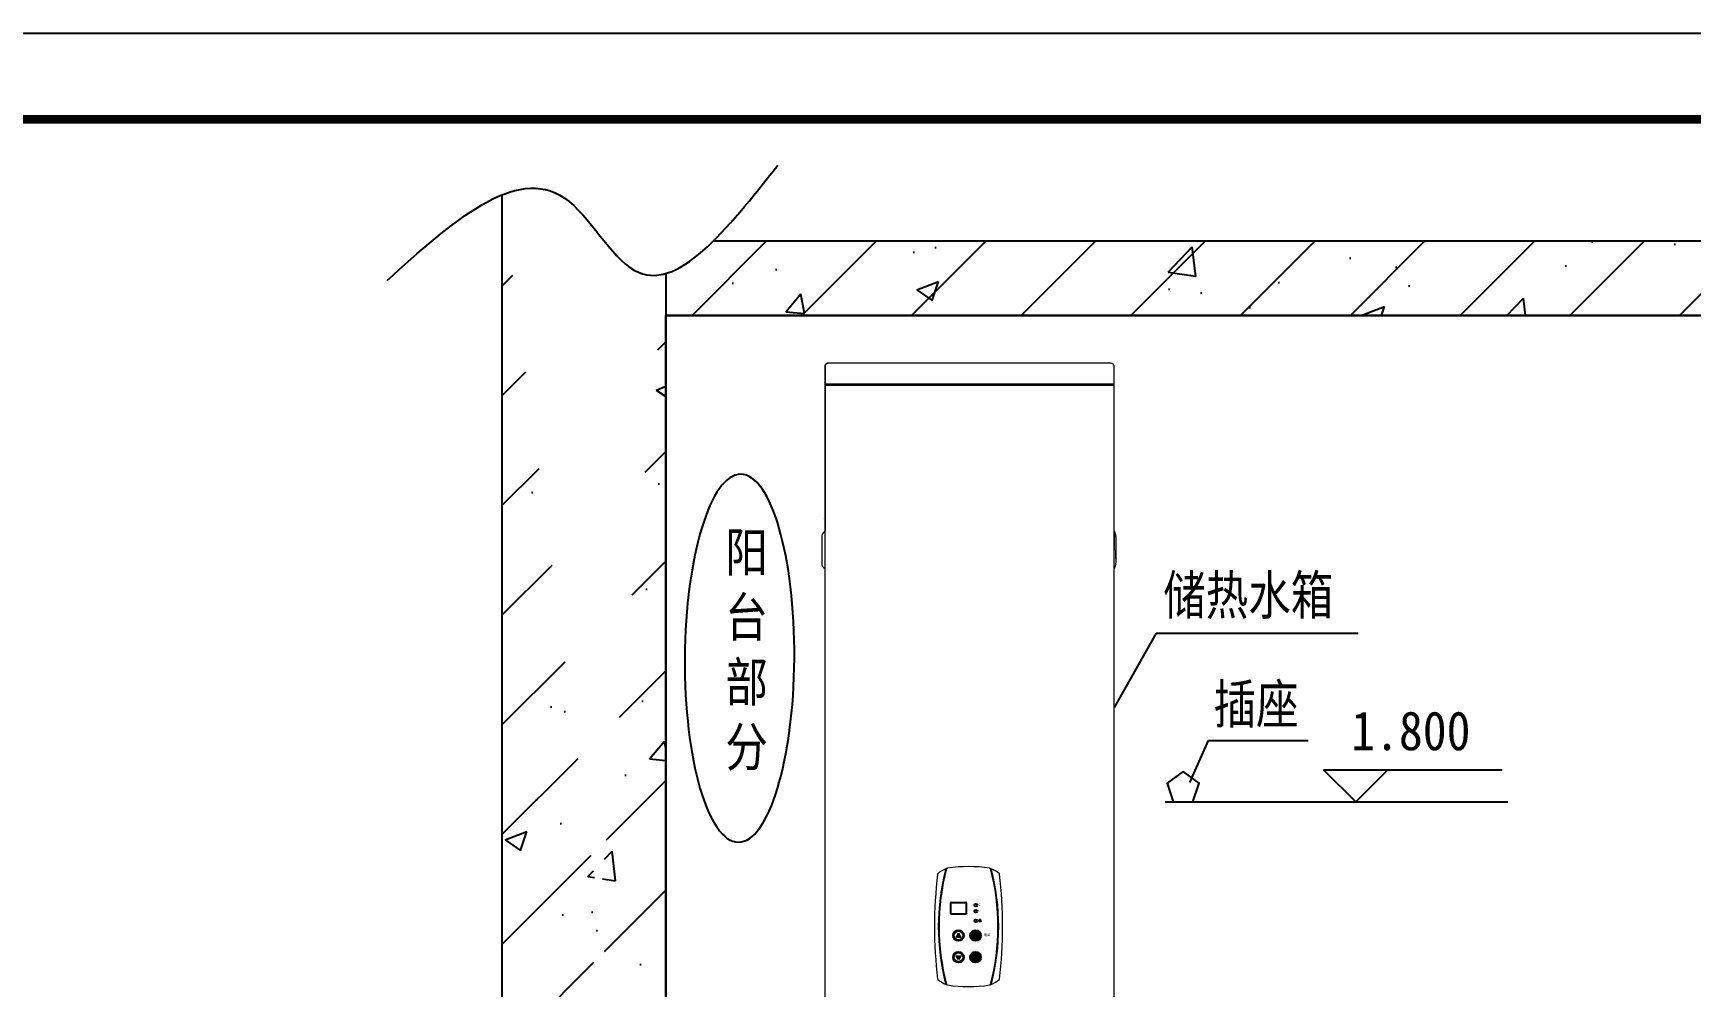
# Model space of a CAD drawing. Extents: x 27938 to 1507990, y 110129 to 923079.
# Drawn here: x 469862 to 489091, y 458590 to 469657 of the extents above; entities that cross this region are included whole.
import ezdxf

# ---------------------------------------------------------------- set-up
doc = ezdxf.new("R2010")
doc.units = 0
doc.header["$LTSCALE"] = 1000
doc.header["$MEASUREMENT"] = 0
doc.linetypes.add('DASH', pattern=[0.35, 0.25, -0.1])
for name, color, linetype in [('100L夹套一键通外壳-GMO', 7, 'Continuous'), ('AXIS', 3, 'Continuous'), ('TWT_TEXT', 7, 'Continuous'), ('图框', 140, 'Continuous'), ('太阳能', 252, 'Continuous'), ('实线层', 7, 'Continuous'), ('显示器外壳', 7, 'Continuous'), ('灌液口封盖', 7, 'Continuous'), ('立式GL10015DBJ外壳', 7, 'Continuous'), ('装饰圈', 7, 'Continuous'), ('装饰面板', 7, 'Continuous')]:
    doc.layers.add(name, color=color, linetype=linetype)
doc.layers.add('CAXA0', color=7, linetype='Continuous', lineweight=70)
doc.layers.add('yichutu', color=7, linetype='Continuous', true_color=0xffffff, plot=False)
doc.styles.add('_TWT_DIM', font='', dxfattribs={"width": 0.8, "height": 3.5})
doc.styles.add('字高3.5', font='', dxfattribs={"height": 3})
doc.styles.get('_TWT_DIM').set_extended_font_data('FangSong_GB2312')
doc.styles.get('字高3.5').set_extended_font_data('SimSun')
pattern_1 = [(45, (310991.5, 355869.1), (-636.396, 636.396), []), (50, (310991.5, 355869), (2582.137, -225.908), [270, -2970]), (355, (310991.5, 355869), (-499.505, 2707.892), [216, -2376]), (100.4514, (311206.7, 355850.3), (2082.634, 2481.982), [229.465, -2524.11]), (46.1842, (310991.5, 356589), (3842.07, -595.87), [405, -4455]), (96.6356, (311311.7, 356539.4), (3364.786, 3506.824), [344.2, -3786.17]), (351.1842, (310991.5, 356589), (3364.78, 3506.83), [324, -3564]), (21, (311351.5, 356409), (2148.865, -1449.428), [270, -2970]), (326, (311351.5, 356409), (875.935, 2610.54), [216, -2376]), (71.4514, (311530.6, 356288.3), (3024.8, 1161.11), [229.465, -2524.11]), (37.5, (310991.5, 355869.1), (43.7755, 1198.418), [0, -2347.2, 0, -2412, 0, -2385]), (7.5, (310991.5, 355869.1), (947.05, 1419.882), [0, -1375.2, 0, -2293.2, 0, -909]), (327.5, (310188.7, 355869.1), (1921.7608, -81.1975), [0, -900, 0, -2808, 0, -3726]), (317.5, (309828.7, 355869.1), (2099.47, 360.378), [0, -1170, 0, -1864.8, 0, -2646])]

# ---------------------------------------------------------------- blocks, each defined once
blk = doc.blocks.new('TK')
at = {"layer": '图框'}
blk.add_lwpolyline([(465375, 548714), (549475, 548714), (549475, 489314), (465375, 489314)], close=True, dxfattribs=at)
blk.add_lwpolyline([(465375, 548714), (549475, 548714), (549475, 489314), (465375, 489314)], close=True, dxfattribs=at)
at = {"layer": '图框', "const_width": 100}
blk.add_lwpolyline([(548475, 490314), (548475, 547714), (467875, 547714), (467875, 490314)], close=True, dxfattribs=at)
blk = doc.blocks.new('yct-841-594-84100-59399.9999999999-100-1000.0')
at = {"layer": 'yichutu', "color": 7, "true_color": 0xffffff}
blk.add_lwpolyline([(0, 0), (0, 59400), (84100, 59400), (84100, 0)], close=True, dxfattribs=at)

msp = doc.modelspace()

# ---------------------------------------------------------------- hatches: boundary and pattern name
at = {"layer": '100L夹套一键通外壳-GMO', "linetype": 'Continuous'}
h = msp.add_hatch(color=256, dxfattribs=at)
h.dxf.hatch_style = 1
h.paths.add_polyline_path([(480595.7, 459213.2), (480572.3, 459172.7), (480619.1, 459172.7)])
h.paths.add_polyline_path([(480619.1, 458947.7), (480572.3, 458947.7), (480595.7, 458907.2)])
h = msp.add_hatch(color=256, dxfattribs=at)
h.dxf.hatch_style = 1
h.paths.add_polyline_path([(480856.7, 459186.2, 1), (480730.7, 459186.2, 1)])
h = msp.add_hatch(color=256, dxfattribs=at)
h.dxf.hatch_style = 1
h.paths.add_polyline_path([(480856.7, 458934.2, 1), (480730.7, 458934.2, 1)])
at = {"layer": '实线层', "lineweight": -2}
h = msp.add_hatch(dxfattribs=at)
h.set_pattern_fill('钢筋混凝土', color=256, scale=360)
h.set_pattern_definition(pattern_1)
edge = h.paths.add_edge_path()
edge.add_line((477201, 466868.4), (477201, 453730.4))
edge.add_line((475300.2, 467780.6), (475300.2, 455123.1))
edge.add_line((475300.2, 455123.1), (475300.2, 453047.6))
edge.add_line((475300.2, 453047.6), (477201, 453730.4))
edge.add_line((475300.2, 452583), (475300.2, 445638.8))
edge.add_line((477201, 453265.7), (477201, 441403.2))
edge.add_line((475300.2, 452583), (477201, 453265.7))
edge.add_line((475300.2, 442285.7), (475300.2, 448707.5))
h = msp.add_hatch(dxfattribs=at)
h.set_pattern_fill('钢筋混凝土', color=256, scale=360)
h.set_pattern_definition(pattern_1)
edge = h.paths.add_edge_path()
edge.add_line((477752.3, 467245.1), (490697.5, 467245.1))
edge.add_line((490697.5, 467245.1), (490697.5, 466379.6))
edge.add_line((490697.5, 466379.6), (477201, 466379.6))
at = {"layer": '立式GL10015DBJ外壳', "lineweight": 0}
h = msp.add_hatch(dxfattribs=at)
h.set_pattern_fill('LINE', color=0, scale=115.079139, angle=45, style=0)
h.set_pattern_definition([(45, (475638.2, 455562.7), (-258.36, 258.36), [])])
edge = h.paths.add_edge_path()
edge.add_line((479044.8, 465567.6), (479044.8, 463877.4))
edge.add_spline(control_points=[(479044.8, 463877.4), (479046, 463878.5), (479047.2, 463879.7), (479048.4, 463880.9)], knot_values=[0.3947288, 0.3947288, 0.3947288, 0.3947288, 0.3951256, 0.3951256, 0.3951256, 0.3951256], degree=3, periodic=0)
edge.add_line((479048.4, 463880.9), (479048.4, 465567.6))
edge.add_spline(control_points=[(479048.4, 465567.6), (479048.4, 465568.6), (479048.8, 465569.5), (479050.2, 465570.9), (479051.1, 465571.2), (479052.1, 465571.2)], knot_values=[0, 0, 0, 0, 0.5, 0.5, 1, 1, 1, 1], degree=3, periodic=0)
edge.add_line((479052.1, 465571.2), (479067.2, 465571.2))
edge.add_spline(control_points=[(479067.2, 465571.2), (479068.2, 465571.2), (479069.1, 465571.4), (479070.9, 465572.1), (479071.7, 465572.7), (479073, 465574), (479073.5, 465574.8), (479074.3, 465576.5), (479074.5, 465577.5), (479074.5, 465578.4)], knot_values=[0, 0, 0, 0, 0.25, 0.25, 0.5, 0.5, 0.75, 0.75, 1, 1, 1, 1], degree=3, periodic=0)
edge.add_line((479074.5, 465578.4), (479074.4, 465607.9))
edge.add_spline(control_points=[(479074.4, 465607.9), (479074.6, 465609.4), (479074.2, 465610.9), (479072.7, 465613.4), (479071.6, 465614.4), (479070.3, 465615)], knot_values=[0, 0, 0, 0, 0.5, 0.5, 1, 1, 1, 1], degree=3, periodic=0)
edge.add_line((479070.3, 465615), (479064.7, 465617.6))
edge.add_spline(control_points=[(479064.7, 465617.6), (479064.2, 465617.8), (479063.7, 465618.3), (479063.3, 465619.5), (479063.3, 465620.1), (479063.5, 465620.7)], knot_values=[0, 0, 0, 0, 0.5, 0.5, 1, 1, 1, 1], degree=3, periodic=0)
edge.add_spline(control_points=[(479063.5, 465620.7), (479075.3, 465647.9), (479087.2, 465675.1), (479099, 465702.3)], knot_values=[0, 0, 0, 0, 1, 1, 1, 1], degree=3, periodic=0)
edge.add_line((479099, 465702.3), (479095.7, 465703.8))
edge.add_spline(control_points=[(479095.7, 465703.8), (479083.8, 465676.6), (479072, 465649.4), (479060.2, 465622.1)], knot_values=[0, 0, 0, 0, 1, 1, 1, 1], degree=3, periodic=0)
edge.add_spline(control_points=[(479060.2, 465622.1), (479059.9, 465621.4), (479059.7, 465620.7), (479059.7, 465619.1), (479059.8, 465618.3), (479060.4, 465616.9), (479060.8, 465616.2), (479061.9, 465615.1), (479062.5, 465614.6), (479063.2, 465614.3)], knot_values=[0, 0, 0, 0, 0.25, 0.25, 0.5, 0.5, 0.75, 0.75, 1, 1, 1, 1], degree=3, periodic=0)
edge.add_line((479063.2, 465614.3), (479068.7, 465611.8))
edge.add_spline(control_points=[(479068.7, 465611.8), (479069.4, 465611.5), (479069.9, 465611), (479070.6, 465609.9), (479070.8, 465609.2), (479070.8, 465608.5)], knot_values=[0, 0, 0, 0, 0.5, 0.5, 1, 1, 1, 1], degree=3, periodic=0)
edge.add_line((479070.8, 465608.5), (479070.8, 465578.4))
edge.add_spline(control_points=[(479070.8, 465578.4), (479070.8, 465577.5), (479070.5, 465576.5), (479069.1, 465575.2), (479068.2, 465574.8), (479067.2, 465574.8)], knot_values=[0, 0, 0, 0, 0.5, 0.5, 1, 1, 1, 1], degree=3, periodic=0)
edge.add_line((479067.2, 465574.8), (479052.1, 465574.8))
edge.add_spline(control_points=[(479052.1, 465574.8), (479051.1, 465574.8), (479050.2, 465574.6), (479048.4, 465573.9), (479047.6, 465573.4), (479046.3, 465572.1), (479045.8, 465571.3), (479045, 465569.5), (479044.8, 465568.6), (479044.8, 465567.6)], knot_values=[0, 0, 0, 0, 0.25, 0.25, 0.5, 0.5, 0.75, 0.75, 1, 1, 1, 1], degree=3, periodic=0)

# ---------------------------------------------------------------- linework, layer by layer
at = {"color": 0, "lineweight": -3, "ltscale": 9}
msp.add_line((483280, 460961.7), (483497, 461447.6), dxfattribs=at)
at = {"color": 0, "ltscale": 9}
msp.add_line((483497, 461447.6), (484650.6, 461447.6), dxfattribs=at)
at = {"color": 0, "linetype": 'ByBlock', "lineweight": -3, "ltscale": 0.3}
msp.add_lwpolyline([(477752.3, 467245.1), (490697.5, 467245.1), (490697.5, 466379.6), (477201, 466379.6)], dxfattribs=at)
msp.add_lwpolyline([(483200.6, 461088.7), (483015, 460953.9), (483085.9, 460735.7), (483315.3, 460735.7), (483386.2, 460953.9)], close=True, dxfattribs=at)
at = {"layer": '100L夹套一键通外壳-GMO', "linetype": 'Continuous'}
for p, q in [((480506.5, 459439.3), (480506.5, 459565.3)), ((480511, 459569.8), (480682, 459569.8)), ((480682, 459434.8), (480511, 459434.8)), ((480686.5, 459565.3), (480686.5, 459439.3)), ((480794.1, 459214), (480794.1, 459190.3)), ((480831.4, 459358), (480824, 459358)), ((480849.4, 459367), (480840.4, 459367)), ((480849.4, 459349), (480840.4, 459349)), ((480849.4, 459367), (480849.4, 459349)), ((480849.4, 459364), (480856.9, 459364)), ((480849.4, 459358), (480860.9, 459358)), ((480849.4, 459352), (480856.9, 459352))]:
    msp.add_line(p, q, dxfattribs=at)
for points in [[(480595.7, 459213.2), (480572.3, 459172.7), (480619.1, 459172.7)], [(480595.7, 458907.2), (480572.3, 458947.7), (480619.1, 458947.7)]]:
    msp.add_lwpolyline(points, close=True, dxfattribs=at)
for centre, radius in [((480797.6, 459538.8), 15.8), ((480797.6, 459467.6), 15.8), ((480595.7, 459186.2), 63), ((480595.7, 459186.2), 54), ((480793.7, 459186.2), 63), ((480797.6, 459357.3), 15.8), ((480595.7, 458934.2), 63), ((480595.7, 458934.2), 54), ((480793.7, 458934.2), 63)]:
    msp.add_circle(centre, radius, dxfattribs=at)
at = {"layer": '100L夹套一键通外壳-GMO', "color": 0, "lineweight": 0}
msp.add_arc((480428.3, 459837.8), 11.2, 244.98027, 255.93225, dxfattribs=at)
at = {"layer": '100L夹套一键通外壳-GMO', "linetype": 'Continuous'}
for centre, radius, start, end in [((480511, 459565.3), 4.5, 90, 180), ((480511, 459439.3), 4.5, 180, 270), ((480682, 459565.3), 4.5, 0, 90), ((480682, 459439.3), 4.5, 270, 0), ((480794.1, 459187.3), 14.1, 116.60836, 270), ((480794.1, 459187.3), 14.1, 270, 63.39164), ((480840.4, 459358), 9, 90, 270)]:
    msp.add_arc(centre, radius, start, end, dxfattribs=at)
at = {"layer": 'AXIS', "color": 0}
msp.add_line((482888.6, 462695.5), (482400.9, 461833.7), dxfattribs=at)
at = {"layer": 'AXIS', "color": 0, "lineweight": -3}
msp.add_line((482888.6, 462695.5), (485230.9, 462695.5), dxfattribs=at)
at = {"layer": 'CAXA0', "color": 0, "lineweight": 0}
for p, q in [((479044.8, 465790.9), (479044.8, 465582.4)), ((479048.4, 465790.9), (479048.4, 465582.4)), ((479495.7, 465826.9), (479081, 465826.9)), ((479612.3, 465826.9), (479495.7, 465826.9)), ((481822.5, 465826.9), (479613.3, 465826.9)), ((481940.1, 465826.9), (481823.4, 465826.9)), ((482238.6, 465826.9), (481940.1, 465826.9)), ((482365, 465826.9), (482238.6, 465826.9)), ((482400.9, 465582.4), (482400.9, 465790.9)), ((479044.8, 465567.6), (479044.8, 463877.4)), ((482400.9, 465582.4), (479048.4, 465582.4)), ((479055, 465582.4), (479048.4, 465582.4)), ((482400.9, 465567.6), (479048.4, 465567.6)), ((479215, 465567.6), (479048.4, 465567.6)), ((479048.4, 465567.6), (479048.4, 463880.9)), ((479052, 465575), (482393.7, 465575.2)), ((482400.9, 457898.3), (482400.9, 465567.6)), ((479033, 464030.1), (479033.2, 464030.1)), ((479011.6, 463812.5), (479011.6, 463503)), ((479044.8, 463877.4), (479044.8, 457632.8)), ((482401.4, 463868.5), (482397.6, 463446.9)), ((482401.4, 463875.7), (482401.2, 463875.7)), ((482422.8, 463816.1), (482422.8, 463506.6)), ((482422.8, 463769.2), (482422.8, 463661.3)), ((482422.8, 463553.4), (482422.8, 463661.3))]:
    msp.add_line(p, q, dxfattribs=at)
for centre, radius, start, end in [((482365, 465790.9), 36, 0, 90), ((479052.3, 465582.5), 7.49, 180.94095, 267.72784), ((479052.3, 465567.5), 7.49, 92.27216, 179.05905), ((482378.7, 465578.4), 3.6, 244.95395, 270), ((482393.7, 465582.4), 7.19, 270, 0), ((482393.7, 465567.6), 7.19, 0, 90), ((479076, 463818.5), 64.7, 125.48901, 185.34315), ((482401.4, 463868.5), 7.19, 30.18982, 90), ((482311.3, 463816.1), 111.5, 0, 30.18982), ((479063.6, 463495.1), 52.6, 171.37755, 246.4716)]:
    msp.add_arc(centre, radius, start, end, dxfattribs=at)
for points in [[(479081, 465826.9), (479078.7, 465826.9), (479076.3, 465826.7), (479071.7, 465825.8), (479069.4, 465825.1), (479065, 465823.3), (479062.9, 465822.2), (479059, 465819.6), (479057.2, 465818.1), (479053.8, 465814.7), (479052.3, 465812.9), (479049.7, 465809), (479048.5, 465806.9), (479046.7, 465802.6), (479046, 465800.3), (479045.1, 465795.6), (479044.8, 465793.3), (479044.8, 465790.9)], [(479081, 465823.3), (479078.9, 465823.3), (479076.7, 465823.1), (479072.6, 465822.3), (479070.6, 465821.7), (479066.6, 465820.1), (479064.7, 465819.1), (479061.2, 465816.7), (479059.5, 465815.4), (479056.5, 465812.4), (479055.2, 465810.7), (479052.8, 465807.2), (479051.8, 465805.3), (479050.1, 465801.4), (479049.5, 465799.3), (479048.7, 465795.2), (479048.4, 465793.1), (479048.4, 465790.9)]]:
    msp.add_open_spline(points, degree=3, knots=[0, 0, 0, 0, 0.125, 0.125, 0.25, 0.25, 0.375, 0.375, 0.5, 0.5, 0.625, 0.625, 0.75, 0.75, 0.875, 0.875, 1, 1, 1, 1], dxfattribs=at)
msp.add_open_spline([(479038.5, 463871.1), (479038.4, 463871.1), (479041.8, 463874.4), (479048.4, 463880.9)], degree=3, dxfattribs=at)
at = {"layer": 'TWT_TEXT', "color": 0}
msp.add_line((482993, 460735.7), (486969.2, 460735.7), dxfattribs=at)
msp.add_lwpolyline([(486903.3, 461105.2), (484833.6, 461105.2), (485203.1, 460735.7), (485572.6, 461105.2)], dxfattribs=at)
at = {"layer": '太阳能', "color": 0, "linetype": 'ByBlock', "lineweight": -3, "ltscale": 100}
for p, q in [((475300.2, 467780.6), (475300.2, 442285.7)), ((477201, 466868.4), (477201, 453730.4))]:
    msp.add_line(p, q, dxfattribs=at)
at = {"layer": '太阳能', "color": 0, "linetype": 'DASH', "lineweight": -3, "ltscale": 400}
msp.add_lwpolyline([(477201, 466379.6), (490697.5, 466379.6), (490697.5, 454387.8), (477201, 454387.8)], close=True, dxfattribs=at)
at = {"layer": '太阳能', "color": 0, "linetype": 'ByBlock', "lineweight": -3, "ltscale": 100, "extrusion": (0, 0, -1)}
msp.add_ellipse((478056.6, 462403.5), major_axis=(-14.5, -2134.7), ratio=0.2977205, dxfattribs=at)
at = {"layer": '太阳能', "color": 0, "linetype": 'ByBlock', "lineweight": -3, "ltscale": 100}
msp.add_spline([(473969.7, 466786.8), (476026, 467742.9), (476836.4, 466904.5), (478499.8, 468126.6)], degree=3, dxfattribs=at)
at = {"layer": '显示器外壳', "color": 0, "lineweight": 0}
for centre, radius, start, end in [((480999.2, 459815.4), 27, 90.04662, 100.18856), ((480999.2, 459815.4), 15.7, 90.00061, 92.66488), ((480432.8, 458754.5), 27, 253.15438, 270.04662)]:
    msp.add_arc(centre, radius, start, end, dxfattribs=at)
at = {"layer": '灌液口封盖', "color": 0, "lineweight": 0}
msp.add_line((482401.2, 463446.9), (482401.4, 463446.9), dxfattribs=at)
for centre, radius, start, end in [((482401.4, 463454.1), 7.19, 270, 329.81018), ((482311.3, 463506.6), 111.5, 329.81018, 0)]:
    msp.add_arc(centre, radius, start, end, dxfattribs=at)
at = {"layer": '装饰圈', "color": 0, "lineweight": 0}
for p, q in [((480453.3, 459961), (480457.2, 459962.4)), ((480967.7, 459962.4), (480971.6, 459961)), ((480457.2, 458616.4), (480453.3, 458617.8)), ((480971.6, 458617.8), (480967.7, 458616.4))]:
    msp.add_line(p, q, dxfattribs=at)
for centre, radius, start, end in [((485405.5, 459289.4), 5088.7, 173.12389, 186.87611), ((480357.9, 459898.1), 4.5, 132.03838, 173.12389), ((480559.6, 459674.4), 305.7, 110.34719, 132.03842), ((483001.1, 459289.4), 2639.2, 165.41857, 194.58097), ((483036.5, 459289.4), 2665.7, 165.37642, 194.62358), ((480457.9, 459950.5), 11.5, 113.39213, 162.95067), ((478388.4, 459289.4), 2665.7, 345.37642, 14.62358), ((480967, 459950.4), 11.5, 17.15907, 66.49325), ((480865.3, 459674.4), 305.7, 47.96161, 69.65155), ((478423.8, 459289.4), 2639.2, 345.41857, 14.58097), ((481067, 459898.1), 4.5, 6.87611, 47.96161), ((476019.4, 459289.4), 5088.7, 353.12389, 6.87611), ((480357.9, 458680.7), 4.5, 186.87611, 227.96162), ((480559.6, 458904.4), 305.7, 227.96162, 249.65156), ((480457.9, 458628.4), 11.5, 197.15907, 246.49326), ((480865.3, 458904.4), 305.7, 290.3472, 312.03843), ((480967, 458628.3), 11.5, 293.39214, 342.95067), ((481067, 458680.7), 4.5, 312.03839, 353.12389)]:
    msp.add_arc(centre, radius, start, end, dxfattribs=at)
at = {"layer": '装饰面板', "color": 0, "lineweight": 0}
for centre, radius, start, end in [((480559.6, 459674.4), 305.7, 107.33672, 109.58145), ((480712.5, 458486.7), 1499.5, 80.63768, 99.36231), ((480865.3, 459674.4), 305.7, 70.41854, 72.66323), ((483036.5, 459289.4), 2665.7, 165.37642, 194.62358), ((478388.4, 459289.4), 2665.7, 345.37642, 14.62358), ((480559.6, 458904.4), 305.7, 250.41855, 252.66328), ((480712.5, 460092.1), 1499.5, 260.63769, 279.36232), ((480865.3, 458904.4), 305.7, 287.33677, 289.58146)]:
    msp.add_arc(centre, radius, start, end, dxfattribs=at)

# ---------------------------------------------------------------- block references
msp.add_blockref('TK', (-44377.6, -79056.7))
at = {"layer": 'yichutu'}
msp.add_blockref('yct-841-594-84100-59399.9999999999-100-1000.0', (420997.4, 410257), dxfattribs=at)

# ---------------------------------------------------------------- texts
at = {"layer": '100L夹套一键通外壳-GMO', "linetype": 'Continuous', "char_height": 9, "width": 27, "attachment_point": 1, "style": '字高3.5'}
for s, insert in [('设定温度', (480824, 459553.7)), ('实际温度', (480824, 459478.7))]:
    msp.add_mtext(s, dxfattribs=dict(at, insert=insert))
at = {"layer": '100L夹套一键通外壳-GMO', "linetype": 'Continuous', "char_height": 27, "attachment_point": 1, "style": '字高3.5'}
for s, insert in [('电源\\P  ', (480890, 459207.2)), ('即热', (480761.5, 458953.2))]:
    msp.add_mtext(s, dxfattribs=dict(at, insert=insert))
at = {"layer": 'TWT_TEXT', "color": 0, "style": '_TWT_DIM', "width": 0.9}
msp.add_text('1.800', height=451.72, dxfattribs=at).set_placement((485152.1, 461336.4))
at = {"layer": 'TWT_TEXT', "color": 0, "attachment_point": 1, "style": '_TWT_DIM'}
for s, insert, char_height, width in [('阳\\P台\\P部\\P分', (477891.6, 463859.7), 451.7, 83304.574), ('{\\fFangSong|b0|i0|c134|p49;储热水箱}', (482971.3, 463361.9), 451.721, 3489.128), ('{\\fFangSong|b0|i0|c134|p49;插座}', (483554.9, 462098.3), 451.721, 3489.128)]:
    msp.add_mtext(s, dxfattribs=dict(at, insert=insert, char_height=char_height, width=width))

doc.saveas('drawing.dxf')
